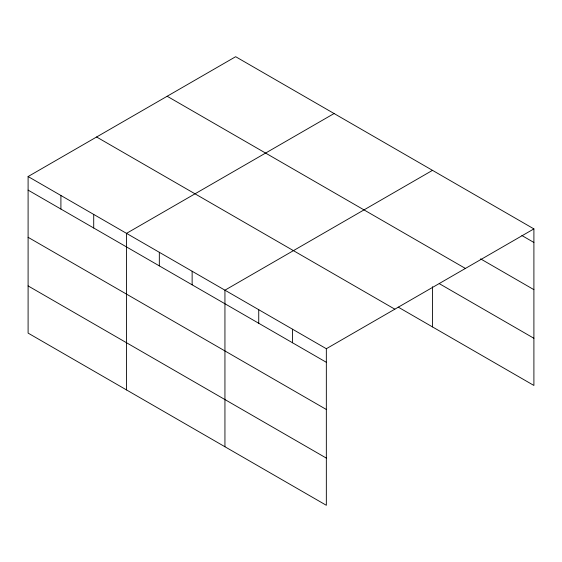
<?xml version="1.0" encoding="UTF-8"?>
<svg xmlns="http://www.w3.org/2000/svg" width="562" height="562" viewBox="0 0 562 562"><rect width="100%" height="100%" fill="white"/><g stroke="black" fill="none" stroke-linecap="round" stroke-linejoin="round"><path stroke-width="0.84" d="M28.1 176.545L326.339 348.728L326.339 505.294L28.1 333.104L28.1 176.545L235.661 56.706L533.9 228.896L533.9 385.455L398.198 307.112M334.081 113.531L126.52 233.363L126.52 389.93M432.501 170.349L224.94 290.189L224.94 446.748M326.339 348.728L533.9 228.896M521.88 235.527L533.9 242.468M480.573 258.864L533.9 289.655M167.167 96.257L465.406 268.439M439.259 283.627L533.9 338.275M96.594 136.995L394.833 309.184M28.1 190.118L326.339 362.3M28.1 237.305L326.339 409.487M28.1 285.918L326.339 458.107M432.501 286.718L432.501 326.915M292.542 329.213L292.542 342.785M258.738 309.697L258.738 323.276M192.134 271.242L192.134 284.815M159.327 252.303L159.327 265.875M93.714 214.424L93.714 227.996M60.907 195.485L60.907 209.057"/></g></svg>
